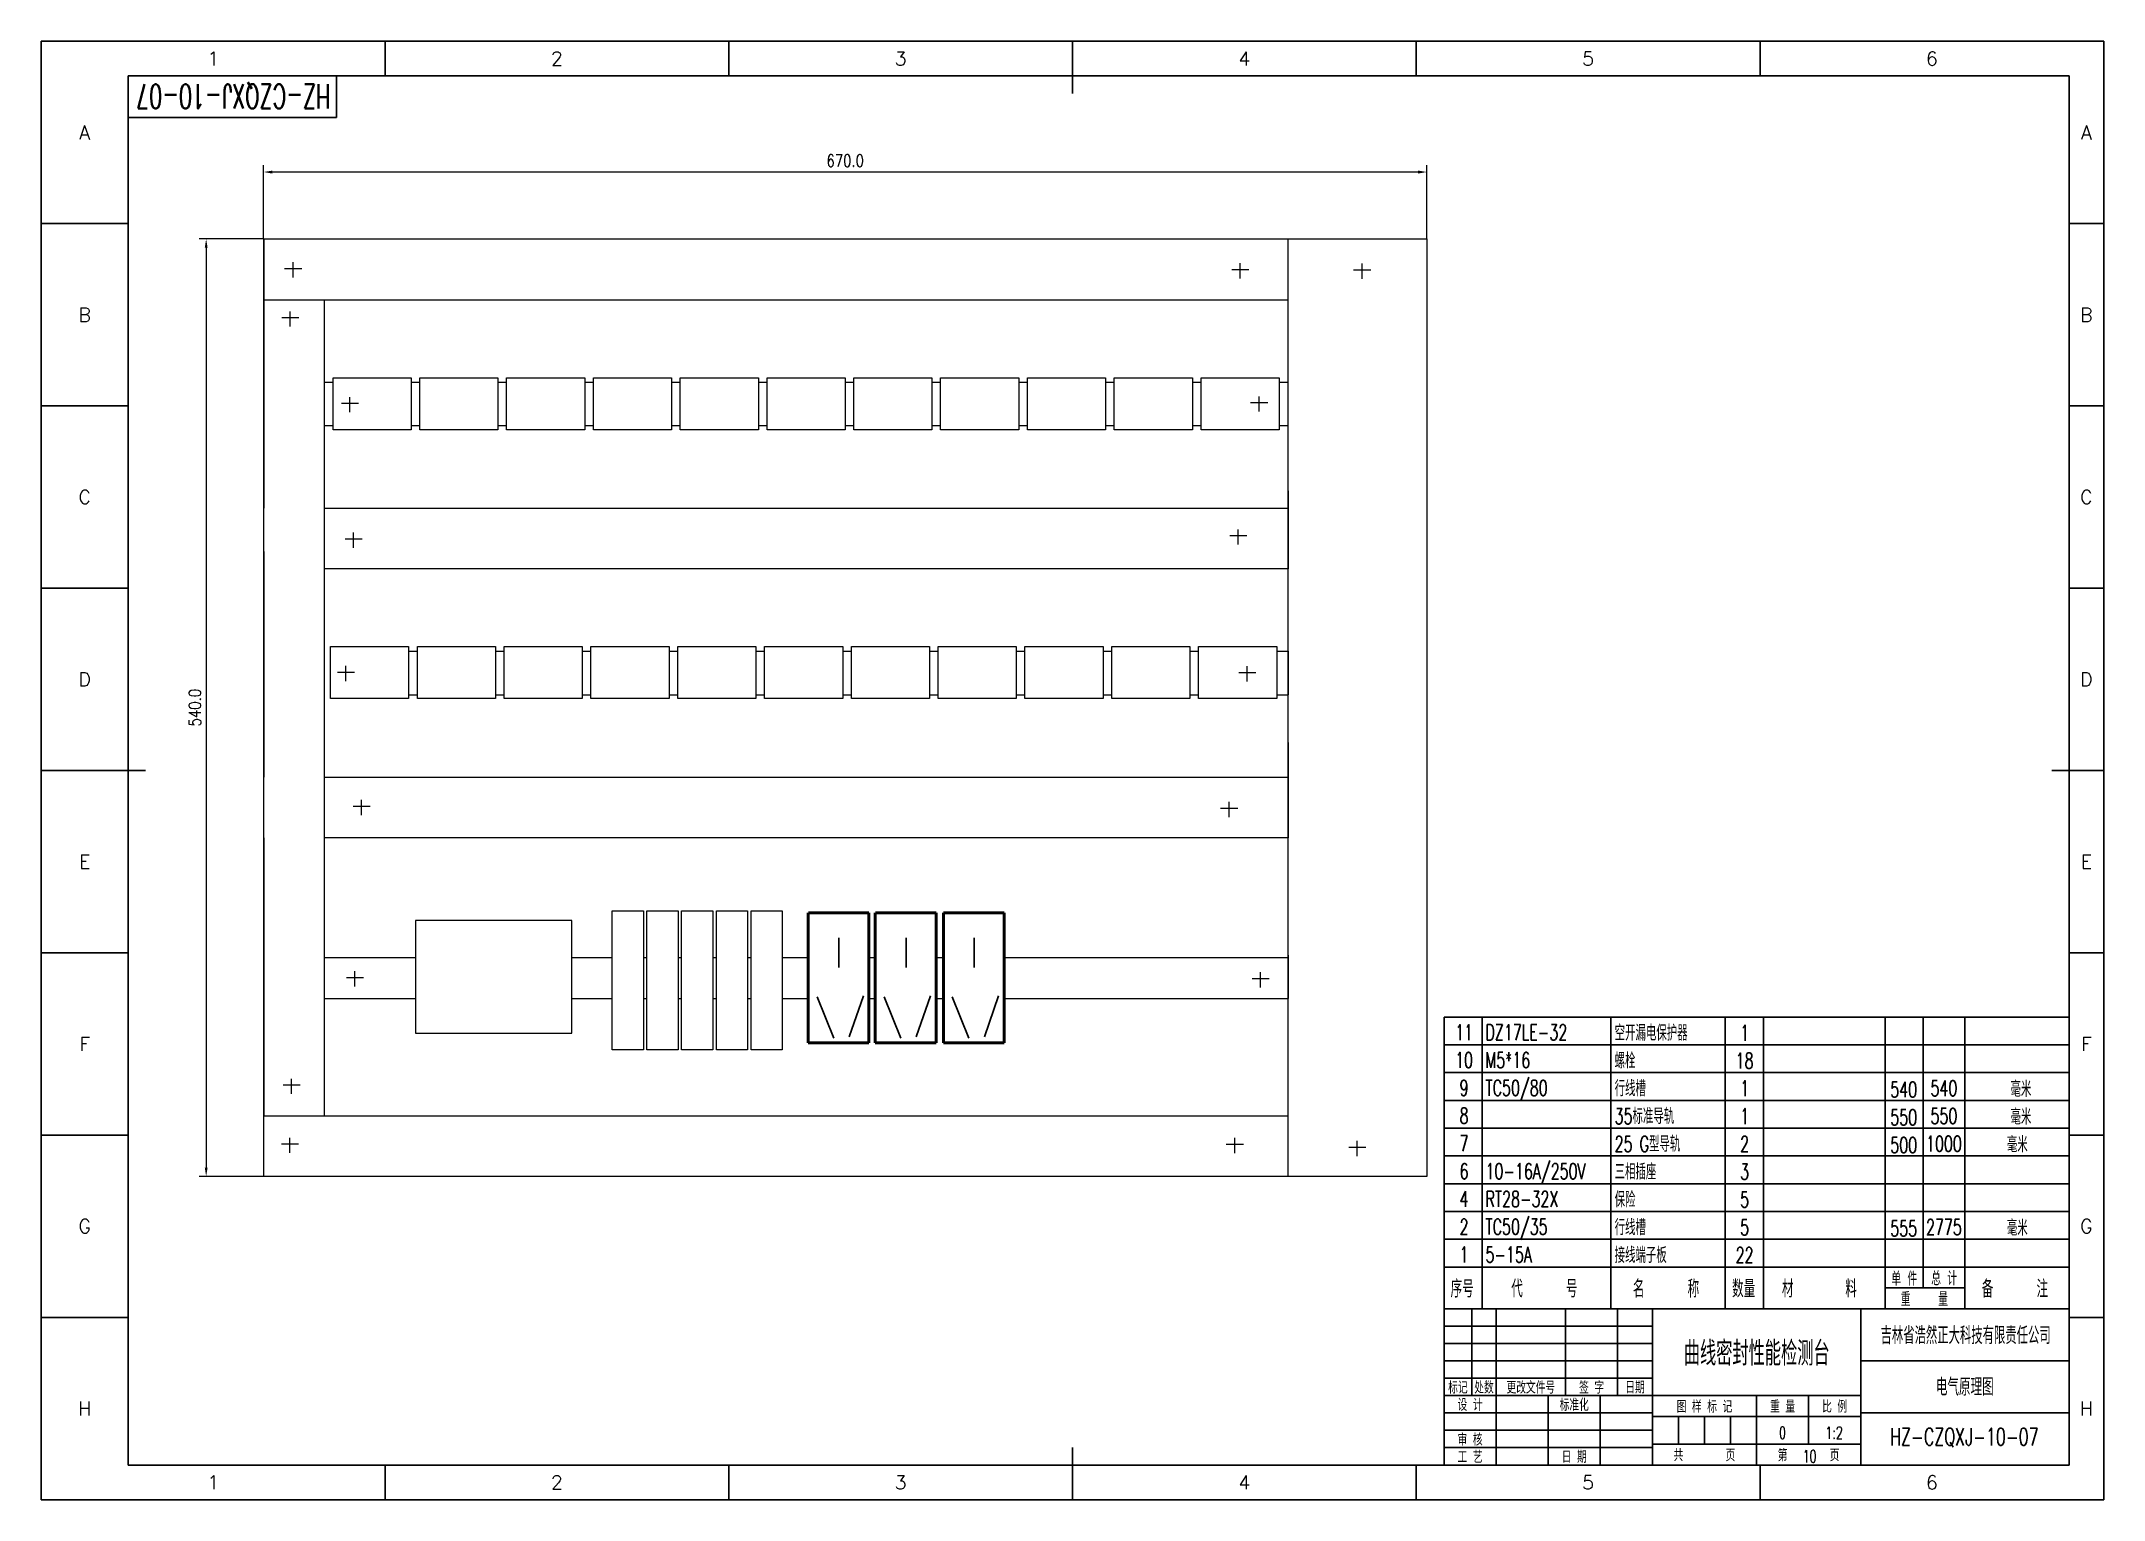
# Model space of a CAD drawing. Header units: millimetres. Extents: x -50 to 1138, y -20 to 820.
import ezdxf
from ezdxf.enums import TextEntityAlignment as Align

# ---------------------------------------------------------------- set-up
doc = ezdxf.new("R2010")
doc.units = ezdxf.units.MM
doc.header["$LTSCALE"] = 20
doc.layers.get('0').update_dxf_attribs({"lineweight": 0})
for name, color, linetype in [('1轮廓实线层', 7, 'Continuous'), ('2细线层', 4, 'Continuous'), ('6文字层', 3, 'Continuous'), ('图框层', 7, 'Continuous')]:
    doc.layers.add(name, color=color, linetype=linetype)
doc.layers.add('____', color=7, linetype='Continuous', lineweight=0)
doc.styles.add('PC_TEXTSTYLE', font='romans.shx', dxfattribs={"width": 0.8, "bigfont": 'hzfs.shx'})
doc.styles.get("Standard").update_dxf_attribs({"font": 'txt', "bigfont": 'gbcbig.shx'})
doc.styles.add('TH_GBDIM', font='romans.shx', dxfattribs={"width": 0.8, "bigfont": 'gbcbig.shx'})
doc.dimstyles.new('TH_GBDIM', dxfattribs={"dimscale": 2, "dimtxt": 3.5, "dimasz": 2.5, "dimexe": 2, "dimexo": 0, "dimgap": 1.5, "dimtad": 1, "dimdec": 1, "dimzin": 0, "dimdsep": 46, "dimtxsty": 'TH_GBDIM', "dimcen": 2.5, "dimclrd": 130, "dimclre": 130, "dimclrt": 3, "dimadec": 0, "dimazin": 0, "dimtfac": 0.714286, "dimtdec": 1, "dimtmove": 0, "dimatfit": 3, "dimfxl": 0, "dimtolj": 1, "dimtzin": 0, "dimlwd": -1, "dimlwe": -1, "dimarcsym": 0})

# ---------------------------------------------------------------- blocks, each defined once
blk = doc.blocks.new('PC_TITLE_BLOCK')
at = {"layer": '1轮廓实线层'}
for p, q in [((0, 45), (-180, 45)), ((-180, 0), (-180, 45)), ((-172, 20), (-172, 45)), ((-165, 20), (-165, 45)), ((-145, 20), (-145, 45)), ((-130, 20), (-130, 45)), ((-120, 0), (-120, 45)), ((-60, 30), (0, 30)), ((-180, 20), (-60, 20)), ((-165, 0), (-165, 20)), ((-150, 0), (-150, 20)), ((-135, 0), (-135, 20)), ((-60, 15), (0, 15)), ((-180, 0), (0, 0))]:
    blk.add_line(p, q, dxfattribs=at)
at = {"layer": '1轮廓实线层', "color": 7}
for p, q in [((-60, 0), (-60, 45)), ((-180, 25), (-120, 25))]:
    blk.add_line(p, q, dxfattribs=at)
at = {"layer": '2细线层'}
for p, q in [((-180, 40), (-120, 40)), ((-180, 35), (-120, 35)), ((-180, 30), (-120, 30)), ((-90, 0), (-90, 20)), ((-75, 6), (-75, 20)), ((-180, 15), (-120, 15)), ((-120, 14), (-60, 14)), ((-112.5, 6), (-112.5, 14)), ((-105, 6), (-105, 14)), ((-97.5, 6), (-97.5, 14)), ((-180, 10), (-120, 10)), ((-120, 6), (-60, 6)), ((-180, 5), (-120, 5))]:
    blk.add_line(p, q, dxfattribs=at)
at = {"layer": '图框层'}
blk.add_line((0, 0), (0, 45), dxfattribs=at)
at = {"layer": '6文字层', "style": 'PC_TEXTSTYLE', "width": 0.667}
for s, p in [('标记', (-176, 22.5)), ('处数', (-168.5, 22.5)), (' 更改文件号 ', (-155, 22.5)), (' 签 字 ', (-137.5, 22.5)), (' 日期 ', (-125, 22.5)), (' 设 计 ', (-172.5, 17.51)), (' 标准化 ', (-142.5, 17.51)), (' 图 样 标 记 ', (-105, 17)), (' 重 量 ', (-82.5, 17)), (' 比 例 ', (-67.5, 17)), (' 审 核 ', (-172.5, 7.5)), (' 工 艺 ', (-172.5, 2.5)), (' 日 期 ', (-142.5, 2.5)), ('共       页', (-105, 3)), ('第       页', (-75, 3))]:
    blk.add_text(s, height=3.5, dxfattribs=at).set_placement(p, align=Align.MIDDLE)
at = {"layer": '6文字层', "style": 'PC_TEXTSTYLE', "flags": 8}
for tag, height, width, p, p2 in [('产品名称或材料标记', 7, 0.600652, (-113.46, 28.64), (-66.42, 28.64)), ('企业名称', 5, 1.98445, (-54.29, 34.82), (-5.27, 34.82)), ('图样名称', 5, 2.004495, (-54.79, 19.98), (-5.27, 19.98)), ('标准化', 3.5, 1.023147, (-133.83, 15.37), (-120.75, 15.37)), ('审核', 3.5, 1.579393, (-163.99, 5.37), (-150.63, 5.37)), ('重量', 3.5, 1.408247, (-88.46, 7.54), (-76.55, 7.54)), ('比例', 3.5, 1.385287, (-73.35, 7.54), (-61.93, 7.54)), ('图样代号', 5, 2.006536, (-54.79, 5.63), (-5.52, 5.63)), ('工艺', 3.5, 1.621807, (-164.21, 0.37), (-150.89, 0.37)), ('日期', 3.5, 1.560088, (-133.83, 0.37), (-120.75, 0.37)), ('共几页', 3.5, 0.557144, (-108.07, 0.63), (-101.05, 0.63))]:
    blk.add_attdef(tag, text='', height=height, dxfattribs=dict(at, width=width)).set_placement(p, p2, align=Align.FIT)
at = {"layer": '6文字层', "style": 'PC_TEXTSTYLE', "width": 4.379073, "flags": 8}
blk.add_attdef('设计', text='', height=3.5, rotation=358.46442, dxfattribs=at).set_placement((-164.23, 15.37), (-150.37, 15), align=Align.FIT)
at = {"layer": '6文字层', "color": 3, "style": 'PC_TEXTSTYLE', "width": 0.56476, "flags": 8}
blk.add_attdef('第几页', text='', height=3.5, dxfattribs=at).set_placement((-78.29, 0.75), (-71.16, 0.75), align=Align.FIT)
at = {"layer": '6文字层', "ltscale": 10, "style": 'PC_TEXTSTYLE', "flags": 1}
blk.add_attdef('图纸张数', (-58.68, -0.49), '', height=2.5, dxfattribs=at)
blk = doc.blocks.new('PC_TYDH_BLOCK')
at = {"layer": '2细线层', "linetype": 'Continuous'}
for p in [(60, 0), (0, -12)]:
    blk.add_line(p, (60, -12), dxfattribs=at)
at = {"layer": '6文字层', "style": 'PC_TEXTSTYLE', "width": 1.815486}
blk.add_attdef('图样代号', text='', height=7, rotation=180, dxfattribs=at).set_placement((58.24, -2.4), (2.35, -2.4), align=Align.FIT)
blk = doc.blocks.new('PC_MXBTITLERECORD')
at = {"layer": '1轮廓实线层'}
for p, q in [((-180, 0), (-180, 12)), ((0, 0), (0, 12))]:
    blk.add_line(p, q, dxfattribs=at)
at = {"layer": '2细线层'}
for p, q in [((-169, 12), (-169, 0)), ((-132, 12), (-132, 0)), ((-99, 12), (-99, 0)), ((-88, 12), (-88, 0)), ((-53, 12), (-53, 0)), ((-42, 12), (-42, 6)), ((-30, 12), (-30, 0)), ((-30, 6), (-53, 6))]:
    blk.add_line(p, q, dxfattribs=at)
at = {"layer": '6文字层', "style": 'PC_TEXTSTYLE', "width": 0.667}
for s, height, p in [('序号', 5, (-174.77, 6)), ('代     号', 5, (-151.09, 6)), ('名     称', 5, (-116.06, 6)), ('数量', 5, (-93.71, 6)), ('材      料', 5, (-71.89, 6)), ('单 件', 4, (-47.45, 8.84)), ('总 计', 4, (-35.96, 8.94)), ('备     注', 5, (-15.57, 6)), ('重    量', 4, (-41.65, 2.94))]:
    blk.add_text(s, height=height, dxfattribs=at).set_placement(p, align=Align.MIDDLE)
blk = doc.blocks.new('PC_MXB_BLOCK')
at = {"layer": '1轮廓实线层'}
for p, q in [((-180, 8), (-180, 0)), ((0, 8), (0, 0))]:
    blk.add_line(p, q, dxfattribs=at)
at = {"layer": '2细线层'}
for p, q in [((-180, 8), (0, 8)), ((-169, 8), (-169, 0)), ((-132, 8), (-132, 0)), ((-99, 8), (-99, 0)), ((-88, 8), (-88, 0)), ((-53, 8), (-53, 0)), ((-42, 8), (-42, 0)), ((-30, 8), (-30, 0)), ((-180, 0), (0, 0))]:
    blk.add_line(p, q, dxfattribs=at)
at = {"layer": '6文字层', "style": 'PC_TEXTSTYLE'}
for tag, width, p, p2 in [('序号', 0.769182, (-178.38, 1.35), (-170.09, 1.35)), ('代号', 3.14773, (-168.05, 1.35), (-134.11, 1.35)), ('名称', 2.802424, (-130.87, 1.2), (-100.28, 1.2)), ('数量', 0.817449, (-97.88, 1.2), (-89, 1.2)), ('材料', 2.943328, (-86.43, 1.01), (-54.3, 1.01)), ('总重', 0.958888, (-41.2, 1.27), (-30.86, 1.27)), ('备注', 2.494074, (-28.61, 1.02), (-1.16, 1.02)), ('单重', 0.854038, (-52.21, 0.89), (-43, 0.89))]:
    blk.add_attdef(tag, text='', height=4.5, dxfattribs=dict(at, width=width)).set_placement(p, p2, align=Align.FIT)
blk = doc.blocks.new('*D23')
at = {"layer": '____', "color": 130}
for p, q in [((78.1, 706.2), (78.1, 748.7)), ((748.1, 706.2), (748.1, 748.7)), ((83.1, 744.7), (743.1, 744.7))]:
    blk.add_line(p, q, dxfattribs=at)
for points in [[(83.1, 745.5), (83.1, 743.8), (78.1, 744.7)], [(743.1, 745.5), (743.1, 743.8), (748.1, 744.7)]]:
    blk.add_solid(points, dxfattribs=at)
at = {"layer": 'Defpoints', "color": 0}
for p in [(748.1, 744.7), (78.1, 706.2), (748.1, 706.2)]:
    blk.add_point(p, dxfattribs=at)
at = {"layer": '____', "color": 3, "insert": (413.1, 751.2), "char_height": 7, "attachment_point": 5, "style": 'TH_GBDIM'}
blk.add_mtext('\\A1;670.0', dxfattribs=at)
blk = doc.blocks.new('*D24')
at = {"layer": '____', "color": 130}
for p, q in [((78.1, 706.2), (41, 706.2)), ((45, 701.2), (45, 171.2)), ((78.1, 166.2), (41, 166.2))]:
    blk.add_line(p, q, dxfattribs=at)
for points in [[(44.2, 701.2), (45.8, 701.2), (45, 706.2)], [(44.2, 171.2), (45.8, 171.2), (45, 166.2)]]:
    blk.add_solid(points, dxfattribs=at)
at = {"layer": 'Defpoints', "color": 0}
for p in [(78.1, 706.2), (45, 166.2), (78.1, 166.2)]:
    blk.add_point(p, dxfattribs=at)
at = {"layer": '____', "color": 3, "insert": (38.5, 436.2), "char_height": 7, "attachment_point": 5, "rotation": 90, "style": 'TH_GBDIM'}
blk.add_mtext('\\A1;540.0', dxfattribs=at)

msp = doc.modelspace()

# ---------------------------------------------------------------- linework, layer by layer
for p, q in [((78.14, 706.16), (748.14, 706.16)), ((78.14, 166.16), (78.14, 706.16)), ((78.14, 706.16), (78.14, 671.16)), ((668.14, 166.16), (668.14, 706.16)), ((748.14, 706.16), (748.14, 166.16)), ((90.18, 689.13), (100.04, 689.13)), ((94.83, 692.69), (94.83, 683.94)), ((640.39, 692.14), (640.39, 683.39)), ((710.58, 691.94), (710.58, 683.19)), ((635.74, 688.58), (645.59, 688.58)), ((705.92, 688.38), (715.78, 688.38)), ((78.14, 671.16), (668.14, 671.16)), ((78.14, 671.16), (78.14, 551.16)), ((88.54, 660.89), (98.4, 660.89)), ((93.2, 664.44), (93.2, 655.69)), ((78.14, 611.16), (78.14, 623.66)), ((118.05, 623.66), (118.05, 626.16)), ((118.05, 626.16), (163.05, 626.16)), ((118.05, 596.16), (118.05, 623.66)), ((163.05, 626.16), (163.05, 596.16)), ((163.05, 623.66), (168.05, 623.66)), ((168.05, 626.16), (213.05, 626.16)), ((168.05, 596.16), (168.05, 626.16)), ((213.05, 626.16), (213.05, 596.16)), ((213.05, 623.66), (218.05, 623.66)), ((218.05, 626.16), (263.05, 626.16)), ((218.05, 596.16), (218.05, 626.16)), ((263.05, 626.16), (263.05, 596.16)), ((263.05, 623.66), (268.05, 623.66)), ((268.05, 626.16), (313.05, 626.16)), ((268.05, 596.16), (268.05, 626.16)), ((313.05, 626.16), (313.05, 596.16)), ((313.05, 623.66), (318.05, 623.66)), ((318.05, 626.16), (363.05, 626.16)), ((318.05, 596.16), (318.05, 626.16)), ((363.05, 626.16), (363.05, 596.16)), ((363.05, 623.66), (368.05, 623.66)), ((368.05, 626.16), (413.05, 626.16)), ((368.05, 596.16), (368.05, 626.16)), ((413.05, 626.16), (413.05, 596.16)), ((413.05, 623.66), (418.05, 623.66)), ((418.05, 626.16), (463.05, 626.16)), ((418.05, 596.16), (418.05, 626.16)), ((463.05, 626.16), (463.05, 596.16)), ((463.05, 623.66), (468.05, 623.66)), ((468.05, 626.16), (513.05, 626.16)), ((468.05, 596.16), (468.05, 626.16)), ((513.05, 626.16), (513.05, 596.16)), ((513.05, 623.66), (518.05, 623.66)), ((518.05, 626.16), (563.05, 626.16)), ((518.05, 596.16), (518.05, 626.16)), ((563.05, 626.16), (563.05, 596.16)), ((563.05, 623.66), (568.05, 623.66)), ((568.05, 626.16), (613.05, 626.16)), ((568.05, 596.16), (568.05, 626.16)), ((613.05, 626.16), (613.05, 596.16)), ((613.05, 623.66), (618.05, 623.66)), ((618.05, 626.16), (663.05, 626.16)), ((618.05, 596.16), (618.05, 626.16)), ((663.05, 626.16), (663.05, 596.16)), ((663.05, 623.66), (668.14, 623.66)), ((78.14, 611.16), (78.14, 598.66)), ((122.94, 611.49), (132.79, 611.49)), ((127.59, 615.04), (127.59, 606.29)), ((646.59, 611.92), (656.45, 611.92)), ((651.24, 615.47), (651.24, 606.72)), ((163.05, 596.16), (118.05, 596.16)), ((163.05, 598.66), (168.05, 598.66)), ((213.05, 596.16), (168.05, 596.16)), ((213.05, 598.66), (218.05, 598.66)), ((263.05, 596.16), (218.05, 596.16)), ((263.05, 598.66), (268.05, 598.66)), ((313.05, 596.16), (268.05, 596.16)), ((313.05, 598.66), (318.05, 598.66)), ((363.05, 596.16), (318.05, 596.16)), ((363.05, 598.66), (368.05, 598.66)), ((413.05, 596.16), (368.05, 596.16)), ((413.05, 598.66), (418.05, 598.66)), ((463.05, 596.16), (418.05, 596.16)), ((463.05, 598.66), (468.05, 598.66)), ((513.05, 596.16), (468.05, 596.16)), ((513.05, 598.66), (518.05, 598.66)), ((563.05, 596.16), (518.05, 596.16)), ((563.05, 598.66), (568.05, 598.66)), ((613.05, 596.16), (568.05, 596.16)), ((613.05, 598.66), (618.05, 598.66)), ((663.05, 596.16), (618.05, 596.16)), ((663.05, 598.66), (668.14, 598.66)), ((668.14, 561.16), (668.14, 526.16)), ((113.14, 551.16), (668.14, 551.16)), ((668.14, 551.16), (668.14, 516.16)), ((129.7, 537.07), (129.7, 528.32)), ((634.53, 535.28), (644.38, 535.28)), ((639.18, 538.83), (639.18, 530.08)), ((78.14, 526.16), (78.14, 416.16)), ((125.05, 533.52), (134.9, 533.52)), ((78.14, 516.16), (78.14, 396.16)), ((78.14, 516.16), (78.14, 456.16)), ((668.14, 516.16), (113.14, 516.16)), ((78.14, 456.16), (78.14, 468.66)), ((116.63, 468.96), (116.63, 471.46)), ((116.63, 471.46), (161.63, 471.46)), ((116.63, 441.46), (116.63, 468.96)), ((161.63, 471.46), (161.63, 441.46)), ((161.63, 468.66), (166.63, 468.66)), ((166.63, 471.46), (211.63, 471.46)), ((166.63, 441.46), (166.63, 471.46)), ((211.63, 471.46), (211.63, 441.46)), ((211.63, 468.66), (216.63, 468.66)), ((216.63, 471.46), (261.63, 471.46)), ((216.63, 441.46), (216.63, 471.46)), ((261.63, 471.46), (261.63, 441.46)), ((261.63, 468.66), (266.63, 468.66)), ((266.63, 471.46), (311.63, 471.46)), ((266.63, 441.46), (266.63, 471.46)), ((311.63, 471.46), (311.63, 441.46)), ((311.63, 468.66), (316.63, 468.66)), ((316.63, 471.46), (361.63, 471.46)), ((316.63, 441.46), (316.63, 471.46)), ((361.63, 471.46), (361.63, 441.46)), ((361.63, 468.66), (366.63, 468.66)), ((366.63, 471.46), (411.63, 471.46)), ((366.63, 441.46), (366.63, 471.46)), ((411.63, 471.46), (411.63, 441.46)), ((411.63, 468.66), (416.63, 468.66)), ((416.63, 471.46), (461.63, 471.46)), ((416.63, 441.46), (416.63, 471.46)), ((461.63, 471.46), (461.63, 441.46)), ((461.63, 468.66), (466.63, 468.66)), ((466.63, 471.46), (511.63, 471.46)), ((466.63, 441.46), (466.63, 471.46)), ((511.63, 471.46), (511.63, 441.46)), ((511.63, 468.66), (516.63, 468.66)), ((516.63, 471.46), (561.63, 471.46)), ((516.63, 441.46), (516.63, 471.46)), ((561.63, 471.46), (561.63, 441.46)), ((561.63, 468.66), (566.63, 468.66)), ((566.63, 471.46), (611.63, 471.46)), ((566.63, 441.46), (566.63, 471.46)), ((611.63, 471.46), (611.63, 441.46)), ((611.63, 468.66), (616.63, 468.66)), ((616.63, 471.46), (661.63, 471.46)), ((616.63, 441.46), (616.63, 471.46)), ((661.63, 471.46), (661.63, 441.46)), ((661.63, 468.66), (668.14, 468.66)), ((668.14, 468.66), (668.14, 443.66)), ((120.61, 456.65), (130.47, 456.65)), ((125.26, 460.2), (125.26, 451.45)), ((639.82, 456.5), (649.67, 456.5)), ((644.47, 460.06), (644.47, 451.3)), ((161.63, 441.46), (116.63, 441.46)), ((161.63, 443.66), (166.63, 443.66)), ((211.63, 441.46), (166.63, 441.46)), ((211.63, 443.66), (216.63, 443.66)), ((261.63, 441.46), (216.63, 441.46)), ((261.63, 443.66), (266.63, 443.66)), ((311.63, 441.46), (266.63, 441.46)), ((311.63, 443.66), (316.63, 443.66)), ((361.63, 441.46), (316.63, 441.46)), ((361.63, 443.66), (366.63, 443.66)), ((411.63, 441.46), (366.63, 441.46)), ((411.63, 443.66), (416.63, 443.66)), ((461.63, 441.46), (416.63, 441.46)), ((461.63, 443.66), (466.63, 443.66)), ((511.63, 441.46), (466.63, 441.46)), ((511.63, 443.66), (516.63, 443.66)), ((561.63, 441.46), (516.63, 441.46)), ((561.63, 443.66), (566.63, 443.66)), ((611.63, 441.46), (566.63, 441.46)), ((611.63, 443.66), (616.63, 443.66)), ((661.63, 441.46), (616.63, 441.46)), ((661.63, 443.66), (668.14, 443.66)), ((668.14, 416.16), (668.14, 381.16)), ((113.14, 396.16), (668.14, 396.16)), ((668.14, 396.16), (668.14, 361.16)), ((134.32, 383.02), (134.32, 374.26)), ((633.97, 381.87), (633.97, 373.12)), ((129.67, 379.46), (139.52, 379.46)), ((629.32, 378.31), (639.17, 378.31)), ((78.14, 361.16), (78.14, 201.16)), ((668.14, 361.16), (113.14, 361.16)), ((255.62, 313.66), (165.62, 313.66)), ((165.62, 313.66), (165.62, 293.64)), ((255.62, 295), (255.62, 313.66)), ((278.86, 293.66), (278.86, 319.16)), ((278.86, 319.16), (296.86, 319.16)), ((296.86, 319.16), (296.86, 239.16)), ((298.86, 293.66), (298.86, 319.16)), ((298.86, 319.16), (316.86, 319.16)), ((316.86, 319.16), (316.86, 239.16)), ((318.86, 293.66), (318.86, 319.16)), ((318.86, 319.16), (336.86, 319.16)), ((336.86, 319.16), (336.86, 239.16)), ((338.86, 293.66), (338.86, 319.16)), ((338.86, 319.16), (356.86, 319.16)), ((356.86, 319.16), (356.86, 239.16)), ((358.86, 293.66), (358.86, 319.16)), ((358.86, 319.16), (376.86, 319.16)), ((376.86, 319.16), (376.86, 239.16)), ((78.14, 281.16), (78.14, 293.66)), ((165.62, 293.64), (165.62, 292.28)), ((165.62, 292.28), (165.62, 248.66)), ((255.62, 248.66), (255.62, 295)), ((255.62, 292.28), (278.86, 292.28)), ((278.86, 239.16), (278.86, 293.66)), ((296.86, 292.28), (298.86, 292.28)), ((298.86, 239.16), (298.86, 293.66)), ((316.86, 292.28), (318.86, 292.28)), ((318.86, 239.16), (318.86, 293.66)), ((336.86, 292.28), (338.86, 292.28)), ((338.86, 239.16), (338.86, 293.66)), ((356.86, 292.28), (358.86, 292.28)), ((358.86, 239.16), (358.86, 293.66)), ((376.86, 292.28), (391.77, 292.28)), ((426.77, 292.28), (430.39, 292.28)), ((465.39, 292.28), (469.61, 292.28)), ((504.91, 292.28), (668.14, 292.28)), ((668.14, 293.66), (668.14, 268.66)), ((125.83, 280.81), (135.68, 280.81)), ((130.48, 284.37), (130.48, 275.62)), ((647.47, 280.24), (657.32, 280.24)), ((652.12, 283.8), (652.12, 275.05)), ((165.62, 268.66), (165.62, 248.66)), ((255.62, 268.66), (278.86, 268.66)), ((296.86, 268.66), (298.86, 268.66)), ((316.86, 268.66), (318.86, 268.66)), ((336.86, 268.66), (338.86, 268.66)), ((356.86, 268.66), (358.86, 268.66)), ((376.86, 268.66), (391.77, 268.66)), ((426.77, 268.66), (430.39, 268.66)), ((465.39, 268.66), (469.61, 268.66)), ((504.91, 268.66), (668.14, 268.66)), ((165.62, 248.66), (255.62, 248.66)), ((296.86, 239.16), (278.86, 239.16)), ((316.86, 239.16), (298.86, 239.16)), ((336.86, 239.16), (318.86, 239.16)), ((356.86, 239.16), (338.86, 239.16)), ((376.86, 239.16), (358.86, 239.16)), ((89.25, 218.95), (99.11, 218.95)), ((93.91, 222.5), (93.91, 213.75)), ((78.14, 166.16), (78.14, 201.16)), ((78.14, 201.16), (668.14, 201.16)), ((88.38, 184.97), (98.24, 184.97)), ((93.04, 188.53), (93.04, 179.78)), ((632.57, 184.88), (642.42, 184.88)), ((637.22, 188.43), (637.22, 179.68)), ((703.18, 183.13), (713.04, 183.13)), ((707.83, 186.69), (707.83, 177.94)), ((748.14, 166.16), (78.14, 166.16))]:
    msp.add_line(p, q)
at = {"lineweight": 50}
for p, q in [((391.77, 243.07), (391.77, 318.1)), ((391.85, 318.07), (426.77, 318.07)), ((426.77, 243.07), (426.77, 318.1)), ((430.39, 318.07), (430.39, 243.07)), ((430.47, 318.07), (465.39, 318.07)), ((465.39, 243.07), (465.39, 318.1)), ((469.61, 318.07), (469.61, 243.07)), ((469.69, 318.07), (504.61, 318.07)), ((504.61, 243.07), (504.61, 318.1)), ((426.77, 243.07), (391.77, 243.07)), ((465.39, 243.07), (430.39, 243.07)), ((504.61, 243.07), (469.61, 243.07))]:
    msp.add_line(p, q, dxfattribs=at)
at = {"lineweight": -3}
for p, q in [((409.48, 303.71), (409.48, 286.63)), ((448.1, 303.71), (448.1, 286.63)), ((487.31, 303.71), (487.31, 286.63)), ((396.85, 269.56), (406.51, 245.8)), ((423.6, 270.3), (415.42, 246.54)), ((435.46, 269.56), (445.12, 245.8)), ((462.21, 270.3), (454.04, 246.54)), ((474.68, 269.56), (484.34, 245.8)), ((501.43, 270.3), (493.26, 246.54))]:
    msp.add_line(p, q, dxfattribs=at)
at = {"layer": '1轮廓实线层'}
for p, q in [((544, 820), (544, 790)), ((0, 0), (0, 800)), ((1118, 800), (0, 800)), ((1118, 800), (1118, 0)), ((-50, 400), (10, 400)), ((1138, 400), (1108, 400)), ((0, 0), (1118, 0)), ((544, -20), (544, 10))]:
    msp.add_line(p, q, dxfattribs=at)
at = {"layer": '2细线层'}
for p, q in [((-50, -20), (-50, 820)), ((1138, 820), (-50, 820)), ((-50, 820), (-50, 800)), ((148, 820), (148, 800)), ((346, 820), (346, 800)), ((544, 820), (544, 800)), ((742, 820), (742, 800)), ((940, 820), (940, 800)), ((1138, 820), (1138, -20)), ((-50, 715), (0, 715)), ((1138, 715), (1118, 715)), ((-50, 610), (0, 610)), ((1138, 610), (1118, 610)), ((-50, 505), (0, 505)), ((1138, 505), (1118, 505)), ((-50, 400), (0, 400)), ((1138, 400), (1118, 400)), ((-50, 295), (0, 295)), ((1138, 295), (1118, 295)), ((-50, 190), (0, 190)), ((1138, 190), (1118, 190)), ((-50, 85), (0, 85)), ((1138, 85), (1118, 85)), ((-50, -20), (-50, 0)), ((148, -20), (148, 0)), ((346, -20), (346, 0)), ((544, -20), (544, 0)), ((742, -20), (742, 0)), ((940, -20), (940, 0)), ((-50, -20), (1138, -20)), ((-50, -20), (0, -20)), ((1138, -20), (1118, -20))]:
    msp.add_line(p, q, dxfattribs=at)
at = {"layer": '____'}
for p, q in [((113.14, 201.16), (113.14, 671.16)), ((113.14, 623.66), (118.05, 623.66)), ((113.14, 598.66), (118.05, 598.66)), ((113.14, 292.28), (165.62, 292.28)), ((113.14, 268.66), (165.62, 268.66))]:
    msp.add_line(p, q, dxfattribs=at)

# ---------------------------------------------------------------- block references
at = {"layer": '图框层'}
ref = msp.add_blockref('PC_TYDH_BLOCK', (0, 800), dxfattribs=dict(at, xscale=2, yscale=2, zscale=2))
ref.add_attrib('图样代号', 'HZ-CZQXJ-10-07', dxfattribs={"layer": '6文字层', "height": 14, "rotation": 180, "style": 'PC_TEXTSTYLE', "width": 0.566488}).set_placement((116.48, 795.19), (4.69, 795.19), align=Align.FIT)
ref = msp.add_blockref('PC_MXB_BLOCK', (1118, 242), dxfattribs=dict(at, xscale=2, yscale=2, zscale=2))
ref.add_attrib('代号', 'DZ17LE-32', (781.91, 244.7), dxfattribs={"layer": '6文字层', "height": 9, "style": 'PC_TEXTSTYLE', "width": 0.667})
ref.add_attrib('序号', '11', dxfattribs={"layer": '6文字层', "height": 9, "style": 'PC_TEXTSTYLE', "width": 0.667}).set_placement((769.53, 244.7), align=Align.CENTER)
ref.add_attrib('名称', '空开漏电保护器', (856.27, 244.39), dxfattribs={"layer": '6文字层', "height": 9, "style": 'PC_TEXTSTYLE', "width": 0.667})
ref.add_attrib('数量', '1', dxfattribs={"layer": '6文字层', "height": 9, "style": 'PC_TEXTSTYLE', "width": 0.667}).set_placement((931.12, 244.39), align=Align.CENTER)
ref = msp.add_blockref('PC_MXB_BLOCK', (1118, 226), dxfattribs=dict(at, xscale=2, yscale=2, zscale=2))
ref.add_attrib('代号', 'M5*16', (781.91, 228.7), dxfattribs={"layer": '6文字层', "height": 9, "style": 'PC_TEXTSTYLE', "width": 0.667})
ref.add_attrib('序号', '10', dxfattribs={"layer": '6文字层', "height": 9, "style": 'PC_TEXTSTYLE', "width": 0.667}).set_placement((769.53, 228.7), align=Align.CENTER)
ref.add_attrib('名称', '螺栓', (856.27, 228.39), dxfattribs={"layer": '6文字层', "height": 9, "style": 'PC_TEXTSTYLE', "width": 0.667})
ref.add_attrib('数量', '18', dxfattribs={"layer": '6文字层', "height": 9, "style": 'PC_TEXTSTYLE', "width": 0.667}).set_placement((931.12, 228.39), align=Align.CENTER)
ref = msp.add_blockref('PC_MXB_BLOCK', (1118, 210), dxfattribs=dict(at, xscale=2, yscale=2, zscale=2))
ref.add_attrib('代号', 'TC50/80', (781.91, 212.7), dxfattribs={"layer": '6文字层', "height": 9, "style": 'PC_TEXTSTYLE', "width": 0.667})
ref.add_attrib('序号', '9', dxfattribs={"layer": '6文字层', "height": 9, "style": 'PC_TEXTSTYLE', "width": 0.667}).set_placement((769.53, 212.7), align=Align.CENTER)
ref.add_attrib('名称', '行线槽', (856.27, 212.39), dxfattribs={"layer": '6文字层', "height": 9, "style": 'PC_TEXTSTYLE', "width": 0.667})
ref.add_attrib('数量', '1', dxfattribs={"layer": '6文字层', "height": 9, "style": 'PC_TEXTSTYLE', "width": 0.667}).set_placement((931.12, 212.39), align=Align.CENTER)
ref.add_attrib('备注', ' 毫米', dxfattribs={"layer": '6文字层', "height": 9, "style": 'PC_TEXTSTYLE', "width": 0.667}).set_placement((1088.23, 212.05), align=Align.CENTER)
ref.add_attrib('单重', '540', dxfattribs={"layer": '6文字层', "height": 9, "style": 'PC_TEXTSTYLE', "width": 0.667}).set_placement((1022.79, 211.77), align=Align.CENTER)
ref.add_attrib('总重', '540', dxfattribs={"layer": '6文字层', "height": 9, "style": 'PC_TEXTSTYLE', "width": 0.667}).set_placement((1045.95, 212.53), align=Align.CENTER)
ref = msp.add_blockref('PC_MXB_BLOCK', (1118, 194), dxfattribs=dict(at, xscale=2, yscale=2, zscale=2))
ref.add_attrib('序号', '8', dxfattribs={"layer": '6文字层', "height": 9, "style": 'PC_TEXTSTYLE', "width": 0.667}).set_placement((769.53, 196.7), align=Align.CENTER)
ref.add_attrib('名称', '35标准导轨', (856.27, 196.39), dxfattribs={"layer": '6文字层', "height": 9, "style": 'PC_TEXTSTYLE', "width": 0.667})
ref.add_attrib('数量', '1', dxfattribs={"layer": '6文字层', "height": 9, "style": 'PC_TEXTSTYLE', "width": 0.667}).set_placement((931.12, 196.39), align=Align.CENTER)
ref.add_attrib('备注', ' 毫米', dxfattribs={"layer": '6文字层', "height": 9, "style": 'PC_TEXTSTYLE', "width": 0.667}).set_placement((1088.23, 196.05), align=Align.CENTER)
ref.add_attrib('单重', '550', dxfattribs={"layer": '6文字层', "height": 9, "style": 'PC_TEXTSTYLE', "width": 0.667}).set_placement((1022.79, 195.77), align=Align.CENTER)
ref.add_attrib('总重', '550', dxfattribs={"layer": '6文字层', "height": 9, "style": 'PC_TEXTSTYLE', "width": 0.667}).set_placement((1045.95, 196.53), align=Align.CENTER)
ref = msp.add_blockref('PC_MXB_BLOCK', (1118, 178), dxfattribs=dict(at, xscale=2, yscale=2, zscale=2))
ref.add_attrib('序号', '7', dxfattribs={"layer": '6文字层', "height": 9, "style": 'PC_TEXTSTYLE', "width": 0.667}).set_placement((769.53, 180.7), align=Align.CENTER)
ref.add_attrib('名称', '25 G型导轨', (856.27, 180.39), dxfattribs={"layer": '6文字层', "height": 9, "style": 'PC_TEXTSTYLE', "width": 0.667})
ref.add_attrib('数量', '2', dxfattribs={"layer": '6文字层', "height": 9, "style": 'PC_TEXTSTYLE', "width": 0.667}).set_placement((931.12, 180.39), align=Align.CENTER)
ref.add_attrib('备注', '毫米', dxfattribs={"layer": '6文字层', "height": 9, "style": 'PC_TEXTSTYLE', "width": 0.667}).set_placement((1088.23, 180.05), align=Align.CENTER)
ref.add_attrib('单重', '500', dxfattribs={"layer": '6文字层', "height": 9, "style": 'PC_TEXTSTYLE', "width": 0.667}).set_placement((1022.79, 179.77), align=Align.CENTER)
ref.add_attrib('总重', '1000', dxfattribs={"layer": '6文字层', "height": 9, "style": 'PC_TEXTSTYLE', "width": 0.667}).set_placement((1045.95, 180.53), align=Align.CENTER)
ref = msp.add_blockref('PC_MXB_BLOCK', (1118, 162), dxfattribs=dict(at, xscale=2, yscale=2, zscale=2))
ref.add_attrib('代号', '10-16A/250V', (781.91, 164.7), dxfattribs={"layer": '6文字层', "height": 9, "style": 'PC_TEXTSTYLE', "width": 0.667})
ref.add_attrib('序号', '6', dxfattribs={"layer": '6文字层', "height": 9, "style": 'PC_TEXTSTYLE', "width": 0.667}).set_placement((769.53, 164.7), align=Align.CENTER)
ref.add_attrib('名称', '三相插座', (856.27, 164.39), dxfattribs={"layer": '6文字层', "height": 9, "style": 'PC_TEXTSTYLE', "width": 0.667})
ref.add_attrib('数量', '3', dxfattribs={"layer": '6文字层', "height": 9, "style": 'PC_TEXTSTYLE', "width": 0.667}).set_placement((931.12, 164.39), align=Align.CENTER)
ref = msp.add_blockref('PC_MXB_BLOCK', (1118, 146), dxfattribs=dict(at, xscale=2, yscale=2, zscale=2))
ref.add_attrib('代号', 'RT28-32X', (781.91, 148.7), dxfattribs={"layer": '6文字层', "height": 9, "style": 'PC_TEXTSTYLE', "width": 0.667})
ref.add_attrib('序号', '4', dxfattribs={"layer": '6文字层', "height": 9, "style": 'PC_TEXTSTYLE', "width": 0.667}).set_placement((769.53, 148.7), align=Align.CENTER)
ref.add_attrib('名称', '保险', (856.27, 148.39), dxfattribs={"layer": '6文字层', "height": 9, "style": 'PC_TEXTSTYLE', "width": 0.667})
ref.add_attrib('数量', '5', dxfattribs={"layer": '6文字层', "height": 9, "style": 'PC_TEXTSTYLE', "width": 0.667}).set_placement((931.12, 148.39), align=Align.CENTER)
ref = msp.add_blockref('PC_MXB_BLOCK', (1118, 130), dxfattribs=dict(at, xscale=2, yscale=2, zscale=2))
ref.add_attrib('代号', 'TC50/35', (781.91, 132.7), dxfattribs={"layer": '6文字层', "height": 9, "style": 'PC_TEXTSTYLE', "width": 0.667})
ref.add_attrib('序号', '2', dxfattribs={"layer": '6文字层', "height": 9, "style": 'PC_TEXTSTYLE', "width": 0.667}).set_placement((769.53, 132.7), align=Align.CENTER)
ref.add_attrib('名称', '行线槽', (856.27, 132.39), dxfattribs={"layer": '6文字层', "height": 9, "style": 'PC_TEXTSTYLE', "width": 0.667})
ref.add_attrib('数量', '5', dxfattribs={"layer": '6文字层', "height": 9, "style": 'PC_TEXTSTYLE', "width": 0.667}).set_placement((931.12, 132.39), align=Align.CENTER)
ref.add_attrib('备注', '毫米', dxfattribs={"layer": '6文字层', "height": 9, "style": 'PC_TEXTSTYLE', "width": 0.667}).set_placement((1088.23, 132.05), align=Align.CENTER)
ref.add_attrib('单重', '555', dxfattribs={"layer": '6文字层', "height": 9, "style": 'PC_TEXTSTYLE', "width": 0.667}).set_placement((1022.79, 131.77), align=Align.CENTER)
ref.add_attrib('总重', '2775', dxfattribs={"layer": '6文字层', "height": 9, "style": 'PC_TEXTSTYLE', "width": 0.667}).set_placement((1045.95, 132.53), align=Align.CENTER)
ref = msp.add_blockref('PC_MXB_BLOCK', (1118, 114), dxfattribs=dict(at, xscale=2, yscale=2, zscale=2))
ref.add_attrib('代号', '5-15A', (781.91, 116.7), dxfattribs={"layer": '6文字层', "height": 9, "style": 'PC_TEXTSTYLE', "width": 0.667})
ref.add_attrib('序号', '1', dxfattribs={"layer": '6文字层', "height": 9, "style": 'PC_TEXTSTYLE', "width": 0.667}).set_placement((769.53, 116.7), align=Align.CENTER)
ref.add_attrib('名称', '接线端子板', (856.27, 116.39), dxfattribs={"layer": '6文字层', "height": 9, "style": 'PC_TEXTSTYLE', "width": 0.667})
ref.add_attrib('数量', '22', dxfattribs={"layer": '6文字层', "height": 9, "style": 'PC_TEXTSTYLE', "width": 0.667}).set_placement((931.12, 116.39), align=Align.CENTER)
at = {"layer": '图框层', "xscale": 2, "yscale": 2, "zscale": 2}
msp.add_blockref('PC_MXBTITLERECORD', (1118, 90), dxfattribs=at)
at = {"layer": '图框层'}
ref = msp.add_blockref('PC_TITLE_BLOCK', (1118, 0), dxfattribs=dict(at, xscale=2, yscale=2, zscale=2))
ref.add_attrib('重量', '0', dxfattribs={"layer": '6文字层', "height": 7, "style": 'PC_TEXTSTYLE', "width": 0.667}).set_placement((952.99, 15.08), align=Align.CENTER)
ref.add_attrib('产品名称或材料标记', '曲线密封性能检测台', dxfattribs={"layer": '6文字层', "height": 14, "style": 'PC_TEXTSTYLE', "width": 0.667}).set_placement((938.12, 57.27), align=Align.CENTER)
ref.add_attrib('图样名称', '电气原理图', dxfattribs={"layer": '6文字层', "height": 10, "style": 'PC_TEXTSTYLE', "width": 0.667}).set_placement((1057.95, 39.96), align=Align.CENTER)
ref.add_attrib('企业名称', '吉林省浩然正大科技有限责任公司', dxfattribs={"layer": '6文字层', "height": 10, "style": 'PC_TEXTSTYLE', "width": 0.594538}).set_placement((1009.42, 69.64), (1107.46, 69.64), align=Align.FIT)
ref.add_attrib('图样代号', 'HZ-CZQXJ-10-07', dxfattribs={"layer": '6文字层', "height": 10, "style": 'PC_TEXTSTYLE', "width": 0.667}).set_placement((1057.7, 11.26), align=Align.CENTER)
ref.add_attrib('比例', '1:2', dxfattribs={"layer": '6文字层', "height": 7, "style": 'PC_TEXTSTYLE', "width": 0.667}).set_placement((982.72, 15.08), align=Align.CENTER)
ref.add_attrib('第几页', '10', dxfattribs={"layer": '6文字层', "color": 3, "height": 7, "style": 'PC_TEXTSTYLE', "width": 0.667}).set_placement((968.55, 1.51), align=Align.CENTER)

# ---------------------------------------------------------------- texts
at = {"layer": '6文字层'}
for s, p in [('1', (49, 810)), ('2', (247, 810)), ('3', (445, 810)), ('4', (643, 810)), ('5', (841, 810)), ('6', (1039, 810)), ('A', (-25, 767.5)), ('A', (1128, 767.5)), ('B', (-25, 662.5)), ('B', (1128, 662.5)), ('C', (-25, 557.5)), ('C', (1128, 557.5)), ('D', (-25, 452.5)), ('D', (1128, 452.5)), ('E', (-25, 347.5)), ('E', (1128, 347.5)), ('F', (-25, 242.5)), ('F', (1128, 242.5)), ('G', (-25, 137.5)), ('G', (1128, 137.5)), ('H', (-25, 32.5)), ('H', (1128, 32.5)), ('1', (49, -10)), ('2', (247, -10)), ('3', (445, -10)), ('4', (643, -10)), ('5', (841, -10)), ('6', (1039, -10))]:
    msp.add_text(s, height=8, dxfattribs=at).set_placement(p, align=Align.MIDDLE)

# ---------------------------------------------------------------- dimensions: what is measured, and where the dimension line sits
at = {"layer": '____'}
dim = msp.add_linear_dim(base=(748.14, 744.68), p1=(78.14, 706.16), p2=(748.14, 706.16), dimstyle='TH_GBDIM', dxfattribs=at)
dim.commit()
dim.dimension.update_dxf_attribs({"geometry": '*D23', "text_midpoint": (413.14, 751.18)})
dim = msp.add_linear_dim(base=(45.01, 166.16), p1=(78.14, 706.16), p2=(78.14, 166.16), angle=90, dimstyle='TH_GBDIM', dxfattribs=at)
dim.commit()
dim.dimension.update_dxf_attribs({"geometry": '*D24', "text_midpoint": (38.51, 436.16)})

doc.saveas('drawing.dxf')
